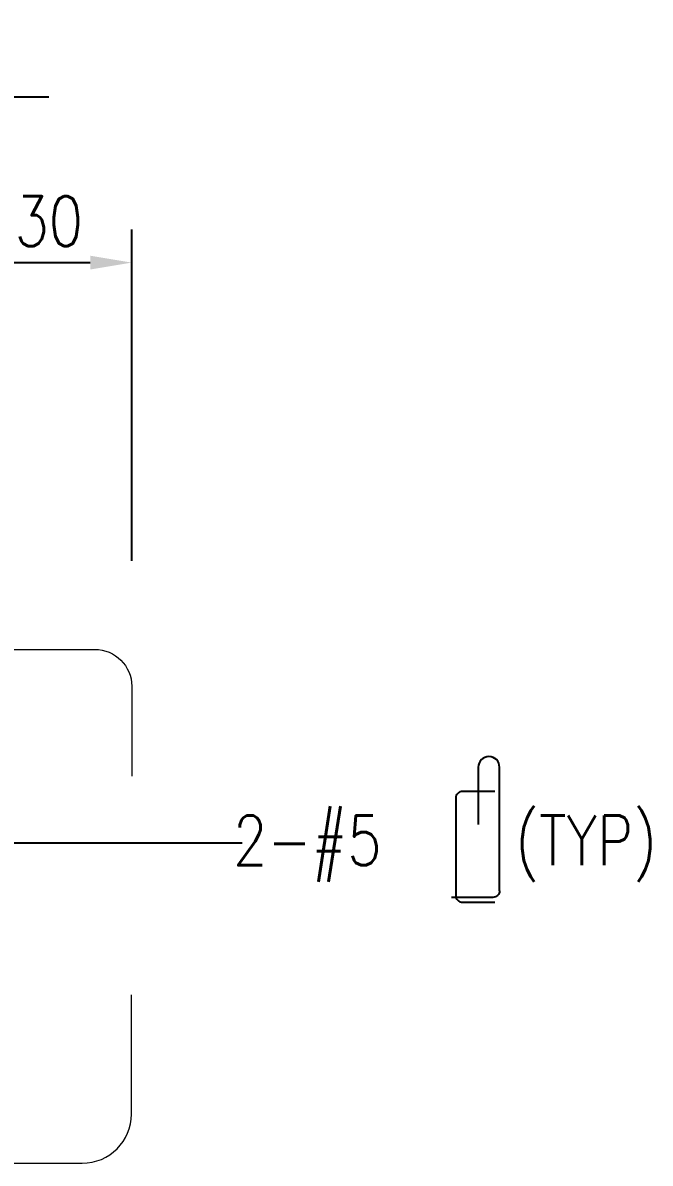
# Model space of a CAD drawing. Extents: x -4754 to 8167, y -19960 to 3942.
# Drawn here: x 3302.9 to 3416.3, y 2005.5 to 2211.9 of the extents above; entities that cross this region are included whole.
import ezdxf
from ezdxf.enums import TextEntityAlignment as Align

# ---------------------------------------------------------------- set-up
doc = ezdxf.new("R2010")
doc.units = 0
doc.header["$LTSCALE"] = 3
doc.layers.get('0').update_dxf_attribs({"linetype": 'CONTINUOUS'})
for name, color, linetype in [('HB_DIM', 1, 'CONTINUOUS'), ('HB_TXT_CTEXT', 2, 'CONTINUOUS'), ('鋼筋', 3, 'CONTINUOUS')]:
    doc.layers.add(name, color=color, linetype=linetype)
doc.styles.get("Standard").update_dxf_attribs({"font": 'ROMANS.shx', "width": 0.8, "bigfont": 'chineset.shx'})
doc.dimstyles.new('30', dxfattribs={"dimscale": 3, "dimtxt": 3, "dimasz": 2.5, "dimexe": 2, "dimexo": 2, "dimgap": 1, "dimtad": 1, "dimdsep": 46, "dimtxsty": 'Standard', "dimcen": 0, "dimclrd": 256, "dimclre": 256, "dimclrt": 2, "dimadec": 0, "dimazin": 0, "dimtfac": 1, "dimtix": 1, "dimtmove": 2, "dimatfit": 3, "dimfxl": 1, "dimtolj": 1, "dimtzin": 0, "dimarcsym": 0})

# ---------------------------------------------------------------- blocks, each defined once
blk = doc.blocks.new('rebar_2Tie_180_90')
at = {"layer": 'HB_TXT_CTEXT', "linetype": 'Continuous'}
for points in [[(46.52, -8.69), (46.52, 13.68, 1), (42.68, 13.68), (42.68, 3.28)], [(45.67, 9.28), (39.8, 9.28, 0.414214), (38.6, 8.08), (38.6, -9.57)], [(46.52, -8.69, -0.414214), (45.32, -9.89), (37.81, -9.89)], [(38.6, -9.57, 0.414214), (39.8, -10.77), (45.67, -10.77)]]:
    blk.add_lwpolyline(points, format="xyb", dxfattribs=at)
at = {"color": 2, "linetype": 'Continuous', "width": 0.8}
for tag, p in [('(TYP)', (49.39, 0.45)), ('2-D16', (-1.67, 0.43))]:
    blk.add_attdef(tag, text='', height=9, dxfattribs=at).set_placement(p, align=Align.MIDDLE_LEFT)
blk = doc.blocks.new('*D1246')
at = {"layer": 'HB_DIM', "linetype": 'Continuous', "lineweight": -2}
for p, q in [((3282.57, 2174.51), (3282.57, 2204.51)), ((3292.57, 2174.51), (3292.57, 2204.51)), ((3275.07, 2198.51), (3267.57, 2198.51)), ((3282.57, 2198.51), (3292.57, 2198.51)), ((3300.07, 2198.51), (3307.57, 2198.51))]:
    blk.add_line(p, q, dxfattribs=at)
at = {"layer": 'HB_DIM'}
for points in [[(3275.07, 2197.26), (3275.07, 2199.76), (3282.57, 2198.51)], [(3300.07, 2199.76), (3300.07, 2197.26), (3292.57, 2198.51)]]:
    blk.add_solid(points, dxfattribs=at)
at = {"layer": 'HB_DIM', "color": 2, "linetype": 'Continuous', "insert": (3287.57, 2206.01), "char_height": 9, "attachment_point": 5, "rotation": 0}
blk.add_mtext('\\A1;10', dxfattribs=at)
blk = doc.blocks.new('*D1251')
at = {"layer": 'HB_DIM', "linetype": 'Continuous', "lineweight": -2}
for p, q in [((3292.57, 2114.51), (3292.57, 2174.51)), ((3322.57, 2114.51), (3322.57, 2174.51)), ((3300.07, 2168.51), (3315.07, 2168.51))]:
    blk.add_line(p, q, dxfattribs=at)
at = {"layer": 'HB_DIM'}
for points in [[(3300.07, 2169.76), (3300.07, 2167.26), (3292.57, 2168.51)], [(3315.07, 2167.26), (3315.07, 2169.76), (3322.57, 2168.51)]]:
    blk.add_solid(points, dxfattribs=at)
at = {"layer": 'HB_DIM', "color": 2, "linetype": 'Continuous', "insert": (3307.57, 2176.01), "char_height": 9, "attachment_point": 5, "rotation": 0}
blk.add_mtext('\\A1;30', dxfattribs=at)

msp = doc.modelspace()

# ---------------------------------------------------------------- linework, layer by layer
at = {"layer": 'HB_TXT_CTEXT', "color": 1, "linetype": 'Continuous'}
msp.add_lwpolyline([(3277.573, 2063.507), (3287.573, 2063.507), (3342.573, 2063.507)], dxfattribs=at)
at = {"layer": '鋼筋', "lineweight": 5}
for p, q in [((2909.258, 2098.507, -98), (3315.888, 2098.507, -98)), ((3322.573, 2091.822, -98), (3322.573, 2075.587, -98)), ((3322.51, 2014.397, -98), (3322.51, 2035.987, -98)), ((3322.51, 2014.397, -85.5), (3322.51, 2035.987, -85.5)), ((2911.526, 2005.507, -98), (3313.62, 2005.507, -98)), ((2911.526, 2005.507, -85.5), (3313.62, 2005.507, -85.5))]:
    msp.add_line(p, q, dxfattribs=at)
at = {"layer": '鋼筋', "lineweight": 5, "extrusion": (0, 0, -1)}
msp.add_arc((-3315.888, 2091.822, 98), 6.685, 90, 180, dxfattribs=at)
at = {"layer": '鋼筋', "lineweight": 5}
for centre in [(3313.62, 2014.397, -98), (3313.62, 2014.397, -85.5)]:
    msp.add_arc(centre, 8.89, 270, 0, dxfattribs=at)

# ---------------------------------------------------------------- block references
at = {"layer": 'HB_TXT_CTEXT', "linetype": 'Continuous'}
msp.add_blockref('rebar_2Tie_180_90', (3342.573, 2063.507, -88.615), dxfattribs=at).add_auto_attribs({'2-D16': '2-#5', '(TYP)': '(TYP)'})

# ---------------------------------------------------------------- dimensions: what is measured, and where the dimension line sits
at = {"layer": 'HB_DIM', "linetype": 'Continuous'}
for base, p1, p2, picture, middle in [((3292.573, 2198.507), (3282.573, 2168.507, -108), (3292.573, 2168.507, -108), '*D1246', (3287.573, 2206.007)), ((3322.573, 2168.507), (3292.573, 2108.507, -108), (3322.573, 2108.507, -108), '*D1251', (3307.573, 2176.007))]:
    dim = msp.add_linear_dim(base=base, p1=p1, p2=p2, angle=0, dimstyle='30', override={"dimpost": '<>'}, dxfattribs=at)
    dim.commit()
    dim.dimension.update_dxf_attribs({"geometry": picture, "text_midpoint": middle})

doc.saveas('drawing.dxf')
